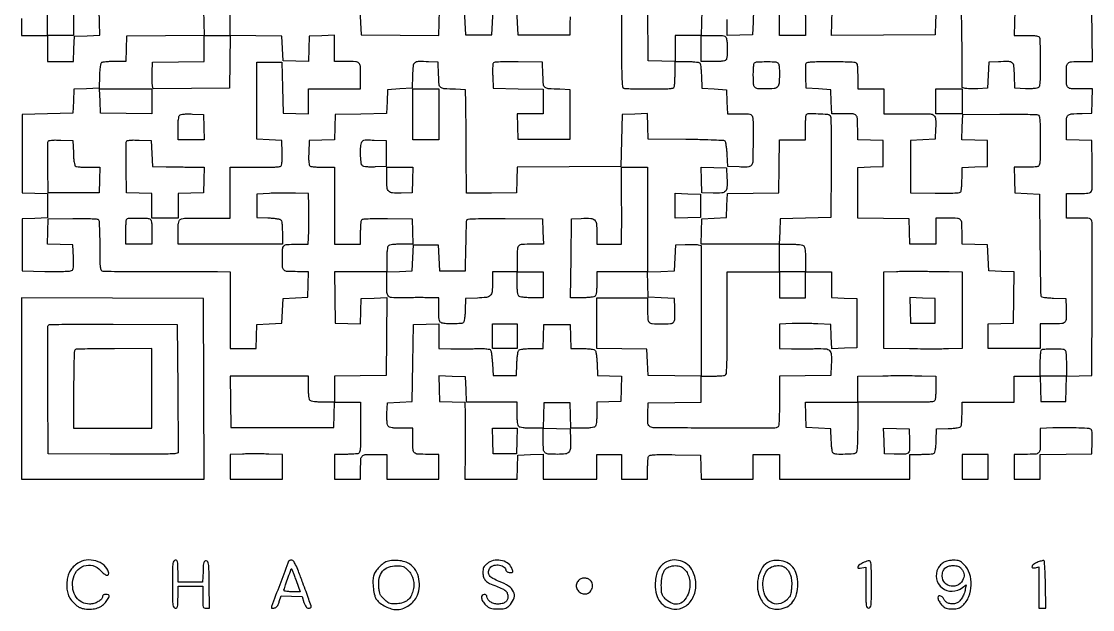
# Model space of a CAD drawing. Extents: x 156 to 936, y 95 to 969.
# Drawn here: x 156 to 936, y 95 to 523 of the extents above; entities that cross this region are included whole.
import ezdxf

# ---------------------------------------------------------------- set-up
doc = ezdxf.new("R2010")
doc.units = 0

msp = doc.modelspace()

# ---------------------------------------------------------------- linework, layer by layer
for points in [[(593.044671, 549.299825, 0.000818), (593, 522, 0.000818), (593.044671, 494.700175, 0.007523), (593.261696, 482.853976, 0.009036), (593.619285, 475.907999, 0.291586), (594.581787, 474.606989, 0.081332), (595.754472, 474.364262, 0.00242), (600.784097, 474.178303, 0.004765), (606.727001, 474.044051, 0.003264), (613.474799, 474, 0.002672), (623.159864, 474.051749, 0.019343), (627.81213, 474.281609, 0.038952), (630.415774, 474.717599, 0.244878), (631.393011, 475.581787, 0.069754), (631.631434, 476.613421, 0.006804), (631.821697, 479.171775, 0.008515), (631.955643, 482.242372, 0.006641), (632, 485.581787), (632, 494), (640.25, 493.984687, -0.008591), (643.498009, 493.922842, -0.011595), (646.431384, 493.748365, -0.008743), (648.855762, 493.504907, -0.112618), (649.707902, 493.201688, -0.195149), (650.24575, 492.447011, -0.020215), (650.673305, 490.262875, -0.020298), (651.008289, 487.292364, -0.009786), (651.207902, 483.467001), (651.5, 474.5), (660.5, 474), (669.5, 473.5), (669.788933, 464.75), (670.077866, 456), (678.930525, 456, -0.004828), (684.40823, 455.947111, -0.053955), (686.568808, 455.670979, -0.154737), (687.678519, 455.002826, -0.121293), (688.331377, 453.75, -0.05903), (688.908946, 449.002469, -0.004095), (688.84078, 435.509299, -0.002483), (688.585302, 421.47972, -0.117593), (687.867902, 418.753172, -0.13175), (686.977141, 417.803477, -0.097513), (685.623933, 417.292568, -0.043793), (683.311596, 417.109356, -0.006715), (678.693659, 417.210468), (670.5, 417.5), (670, 426.204417, 0.010361), (669.733196, 429.613657, 0.014363), (669.343274, 432.654215, 0.010831), (668.896516, 435.138564, 0.148056), (668.466466, 435.937952, 0.18386), (667.41198, 436.408347, 0.002628), (660.398615, 436.764112, 0.006159), (651.56571, 437.056674, 0.002773), (639.966466, 437.233534), (612.5, 437.5), (612.211984, 446.787023), (611.923969, 456.074046), (602.711984, 455.787023), (593.5, 455.5), (593, 436.5), (592.5, 417.5), (554.787367, 417.238011), (517.074734, 416.976023), (516.787367, 407.738011), (516.5, 398.5), (498.25, 398.267027), (480, 398.034054), (479.893608, 426.267027, 0.000344), (479.842337, 437.772683, 0.00037), (479.776284, 448.997189, 0.000349), (479.705719, 458.631567, 0.001773), (479.643608, 464), (479.5, 473.5), (472, 473.75303, -0.008759), (463.707095, 474.178354, -0.161813), (461.306759, 475.163917, -0.19589), (460.195412, 477.333109, -0.013873), (459.787398, 484.259666), (459.5, 493.5), (452.520917, 493.800912, 0.012739), (444.942653, 493.934395, 0.177046), (442.421808, 492.990355, 0.194277), (441.223546, 490.678762, 0.015844), (440.787398, 483.740334), (440.5, 474.5), (431.5, 474), (422.5, 473.5), (422.211387, 464.771923), (421.922774, 456.043847), (403.211387, 455.771923), (384.5, 455.5), (384.212964, 446.287036), (383.925929, 437.074071), (374.712964, 436.787036), (365.5, 436.5), (365.208654, 427.58457, 0.007874), (365.136581, 423.325344, 0.025891), (365.278743, 420.518036, 0.03736), (365.608404, 418.675579, 0.190691), (366.208654, 417.849883, 0.110447), (367.10652, 417.526866, 0.009524), (369.544105, 417.266784, 0.01219), (372.496014, 417.080961, 0.009158), (375.75, 417.015313), (384, 417), (384, 389), (384, 361), (393.5, 361), (403, 361), (403.015313, 369.25, -0.00854), (403.076816, 372.497473, -0.011541), (403.250274, 375.429181, -0.008672), (403.492239, 377.852426, -0.112816), (403.793677, 378.700404, -0.229632), (404.756237, 379.294705, -0.012092), (408.464535, 379.582705, -0.012629), (413.933149, 379.736243, -0.00349), (422.528365, 379.700404), (440.5, 379.5), (440.787526, 370.25), (441.075052, 361), (432.737526, 361, 0.01101), (429.190499, 360.921884, 0.020283), (426.315021, 360.678036, 0.021051), (424.141321, 360.311042, 0.145015), (423.2, 359.8, 0.147006), (422.683085, 358.838945, 0.020534), (422.318182, 356.584848, 0.019692), (422.076788, 353.57572, 0.010168), (422, 349.8), (422, 341), (402.977935, 341), (383.955869, 341), (384.227935, 322.25), (384.5, 303.5), (393.711984, 303.212977), (402.923969, 302.925954), (403.211984, 312.212977), (403.5, 321.5), (412.765637, 321.787733), (422.031275, 322.075465), (421.765637, 293.787733), (421.5, 265.5), (402.75, 265.227935), (384, 264.955869), (384, 255.477935), (384, 246), (375.7, 246, -0.011084), (372.171507, 246.07823, -0.020332), (369.306878, 246.322289, -0.021091), (367.139671, 246.689458, -0.144849), (366.2, 247.2, -0.144849), (365.689458, 248.139671, -0.021091), (365.322289, 250.306878, -0.020332), (365.07823, 253.171507, -0.011084), (365, 256.7), (365, 265), (336.477935, 265), (307.955869, 265), (308.227935, 246.25), (308.5, 227.5), (346, 227.5), (383.5, 227.5), (383.787526, 236.75), (384.075052, 246), (393.537526, 246), (403, 246), (403, 227.606989, -0.002472), (402.948927, 217.276552, -0.018295), (402.72025, 212.359559, -0.036273), (402.288503, 209.606822, -0.24904), (401.418213, 208.606989, -0.06844), (400.400281, 208.368926, -0.007317), (397.9751, 208.178303, -0.008902), (395.066073, 208.044385, -0.00705), (391.918213, 208), (384, 208), (384, 199), (384, 190), (393.5, 190), (403, 190), (403, 197.418213, -0.01257), (403.178205, 204.50542, -0.179949), (404.159562, 206.785965, -0.190034), (406.370658, 207.807402, -0.014293), (413.106989, 208), (422, 208), (422, 199), (422, 190), (441, 190), (460, 190), (460, 199), (460, 208), (452.081787, 208, -0.01141), (444.599988, 208.170753, -0.175208), (442.252746, 209.14255, -0.195511), (441.199638, 211.349521, -0.014768), (441, 218.106989), (441, 227), (432.622445, 227, -0.009406), (428.657348, 227.0746, -0.027148), (425.921657, 227.326735, -0.03848), (424.060853, 227.748928, -0.145524), (423.078674, 228.405204, -0.126804), (422.594776, 229.431833, -0.023545), (422.298867, 231.514748, -0.021342), (422.157498, 234.264652, -0.01153), (422.206229, 237.655204), (422.5, 245.5), (431.5, 246), (440.5, 246.5), (441, 274.5), (441.5, 302.5), (450.75, 302.787526), (460, 303.075052), (460, 294.037526), (460, 285), (468.75, 284.881396, 0.003017), (472.793539, 284.850984, 0.001642), (477.75946, 284.859904, 0.001636), (482.809202, 284.902077, 0.002595), (487.133267, 284.974783, -0.007032), (491.832561, 285.012088, -0.025308), (494.824296, 284.842178, -0.038164), (496.752439, 284.484083, -0.186595), (497.633267, 283.843387, -0.100273), (497.997889, 282.911897, -0.008816), (498.392272, 280.397745, -0.011269), (498.745237, 277.353486, -0.008534), (499, 274), (499.5, 265.5), (508, 265.5), (516.5, 265.5), (516.793676, 273.950164, -0.011302), (516.984907, 277.281363, -0.014976), (517.317974, 280.299919, -0.012295), (517.728174, 282.772011, -0.126595), (518.166121, 283.700164, -0.156154), (519.085135, 284.286976, -0.030334), (521.039488, 284.678687, -0.024312), (523.810166, 284.924657, -0.009983), (527.583512, 285), (535.922134, 285), (536.211067, 293.75), (536.5, 302.5), (546, 302.5), (555.5, 302.5), (555.788933, 293.75), (556.077866, 285), (564.416488, 285, -0.009983), (568.189834, 284.924657, -0.024312), (570.960512, 284.678687, -0.030334), (572.914865, 284.286976, -0.156154), (573.833879, 283.700164, -0.126595), (574.271826, 282.772011, -0.012295), (574.682026, 280.299919, -0.014976), (575.015093, 277.281363, -0.011302), (575.206324, 273.950164), (575.5, 265.5), (584.287003, 265.210527), (593.074007, 264.921055), (592.787003, 255.710527), (592.5, 246.5), (583.75, 246.211067), (575, 245.922134), (575, 237.661067, -0.011162), (574.921652, 234.1518, -0.020382), (574.67737, 231.298426, -0.021133), (574.31002, 229.13795, -0.144676), (573.8, 228.2, -0.144682), (572.861987, 227.689961, -0.021131), (570.701269, 227.322617, -0.02038), (567.847487, 227.078344, -0.011159), (564.337526, 227), (556.075052, 227), (555.787526, 236.25), (555.5, 245.5), (546, 245.5), (536.5, 245.5), (536.212474, 236.25), (535.924948, 227), (527.662474, 227, -0.011159), (524.152513, 227.078344, -0.02038), (521.298731, 227.322617, -0.021131), (519.138013, 227.689961, -0.144682), (518.2, 228.2, -0.144849), (517.689458, 229.139671, -0.021091), (517.322289, 231.306878, -0.020332), (517.07823, 234.171507, -0.011084), (517, 237.7), (517, 246), (498.537526, 246), (480.075052, 246), (479.787526, 255.25), (479.5, 264.5), (469.711989, 264.78667), (459.923978, 265.073341), (460.211989, 255.78667), (460.5, 246.5), (469.75, 246.212474), (479, 245.924948), (479.104921, 237.212474, -0.002637), (479.136096, 232.606405, -0.000738), (479.136226, 225.404602, -0.000744), (479.112224, 217.258948, -0.000783), (479.064156, 209.25), (478.91847, 190), (497.920302, 190), (516.922134, 190), (517.211067, 198.75), (517.5, 207.5), (526.75, 207.787526), (536, 208.075052), (536, 199.037526), (536, 190), (555.5, 190), (575, 190), (575, 199), (575, 208), (584, 208), (593, 208), (593, 199), (593, 190), (602.5, 190), (612, 190), (612.015313, 197.75, -0.009606), (612.080176, 200.811093, -0.012651), (612.263497, 203.597452, -0.010132), (612.520454, 205.897394, -0.108925), (612.838694, 206.773242, -0.226527), (613.873481, 207.421641, -0.01557), (617.410177, 207.716146, -0.013555), (622.874845, 207.85189, -0.003139), (632.073381, 207.773242), (650.5, 207.5), (650.788933, 198.75), (651.077866, 190), (670.038933, 190), (689, 190), (689, 199), (689, 208), (698.5, 208), (708, 208), (708, 199), (708, 190), (755.5, 190), (803, 190), (803, 199), (803, 208), (811.25, 208.015313, 0.008579), (814.497876, 208.077072, 0.011582), (817.430835, 208.251296, 0.008725), (819.854929, 208.494381, 0.112667), (820.706033, 208.797157, 0.192561), (821.236162, 209.533237, 0.02067), (821.666992, 211.63313, 0.020911), (822.005667, 214.460658, 0.010674), (822.206033, 218.031844), (822.5, 226.5), (830.968156, 226.793967, 0.010674), (834.539342, 226.994333, 0.020911), (837.36687, 227.333008, 0.02067), (839.466763, 227.763838, 0.192561), (840.202843, 228.293967, 0.112667), (840.505619, 229.145071, 0.008725), (840.748704, 231.569165, 0.011582), (840.922928, 234.502124, 0.008579), (840.984687, 237.75), (841, 246), (860, 246), (879, 246), (879, 255.5), (879, 265), (888.462474, 265), (897.924948, 265), (898.212474, 255.75), (898.5, 246.5), (907.5, 246.5), (916.5, 246.5), (916.787036, 255.712964), (917.074071, 264.925929), (926.287036, 265.212964), (935.5, 265.5), (935.776118, 320.5, 0.000946), (935.842591, 341.744487, 0.001484), (935.810983, 360.004687, 0.000367), (935.724204, 375.978155, 0.057952), (935.507066, 377.75, 0.122612), (934.851516, 379.003912, 0.154493), (933.732866, 379.672192, 0.053324), (931.54856, 379.947535, 0.004712), (925.980948, 380), (917, 380), (917, 389), (917, 398), (925.980948, 398, 0.004723), (931.546285, 398.052569, 0.05326), (933.733241, 398.32806, 0.153853), (934.855448, 398.996239, 0.122337), (935.516124, 400.25, 0.054093), (935.724896, 401.805286, 0.002845), (935.823778, 406.832812, 0.00446), (935.854068, 412.824029, 0.003227), (935.785177, 419.5), (935.5, 436.5), (926.25, 436.787526), (917, 437.075052), (917, 446.018474, -0.014194), (917.190094, 452.713321, -0.199365), (918.215838, 454.834916, -0.165063), (920.527107, 455.811311, -0.009054), (928.5, 456.245668), (935.5, 456.5), (935.788933, 465.25), (936.077866, 474), (928.12072, 474, -0.011255), (920.614992, 474.168976, -0.173553), (918.260316, 475.133305, -0.196937), (917.202336, 477.326211, -0.015155), (917, 484, -0.015139), (917.202091, 490.673146, -0.196758), (918.259008, 492.866152, -0.173711), (920.611431, 493.830791, -0.011291), (928.103853, 494), (936.044131, 494), (935.772065, 512.75), (935.5, 531.5)], [(156.048334, 525.266524, 0.007039), (156, 521.833333), (156, 513), (165.5, 513), (175, 513), (175, 503.5), (175, 494), (184.462474, 494), (193.924948, 494), (194.212474, 503.25), (194.5, 512.5), (203.787023, 512.788016), (213.074046, 513.076031), (212.787023, 522.288016), (212.5, 531.5)], [(288.5, 531.5), (288.787319, 522.265637), (289.074638, 513.031273), (260.787319, 512.765637), (232.5, 512.5), (232.212474, 503.25), (231.924948, 494), (223.712474, 493.984687, 0.00863), (220.478846, 493.92284, 0.011636), (217.557593, 493.748365, 0.008796), (215.143415, 493.504874, 0.112481), (214.292098, 493.201688, 0.195149), (213.75425, 492.447011, 0.020215), (213.326695, 490.262875, 0.020298), (212.991711, 487.292364, 0.009786), (212.792098, 483.467001), (212.5, 474.5), (203.288393, 474.212982), (194.076786, 473.925964), (193.788393, 465.212982), (193.5, 456.5), (175, 456), (156.5, 455.5), (156.5, 427), (156.5, 398.5), (165.75, 398.212474), (175, 397.924948), (175, 389), (175, 380.075052), (165.75, 379.787526), (156.5, 379.5), (156.5, 360.5), (156.5, 341.5), (173, 341.233386, 0.003267), (179.486999, 341.170954, 0.004477), (185.324975, 341.205181, 0.002936), (190.219748, 341.30646, 0.051887), (191.78715, 341.511762, 0.118397), (193.070995, 342.163295, 0.167412), (193.7179, 343.257993, 0.054191), (193.921037, 345.419345, 0.004141), (193.78715, 351.278376), (193.5, 360.5), (184.212977, 360.788016), (174.925954, 361.076031), (175.212977, 370.288016), (175.5, 379.5), (193.471635, 379.700404, -0.00349), (202.066851, 379.736243, -0.012629), (207.535465, 379.582705, -0.012092), (211.243763, 379.294705, -0.229632), (212.206323, 378.700404, -0.129274), (212.513127, 377.739674, -0.002676), (212.749726, 372.669984, -0.006075), (212.923557, 366.705126, -0.004029), (212.984687, 359.856989, 0.00256), (213.044405, 349.885313, 0.019442), (213.279237, 345.191569, 0.040589), (213.725822, 342.589996, 0.24293), (214.611861, 341.595449, 0.087485), (215.897783, 341.34563, 0.000679), (226.512691, 341.175799, 0.002475), (238.702066, 341.057681, 0.001584), (252.861861, 341.035428, -0.000154), (267.567697, 341.054389, -0.000183), (281.454734, 341.062953, -0.000158), (293.172381, 341.062192, -0.001174), (298.75, 341.046968), (308, 341), (308, 313), (308, 285), (317.461067, 285), (326.922134, 285), (327.211067, 293.75), (327.5, 302.5), (336.5, 303), (345.5, 303.5), (346, 312.5), (346.5, 321.5), (355.5, 322), (364.5, 322.5), (364.787526, 331.75), (365.075052, 341), (357.119313, 341, -0.010646), (349.687438, 341.158253, -0.161183), (347.306484, 342.060432, -0.206061), (346.224628, 344.125625, -0.019031), (346, 350.025201, -0.011595), (346.171473, 357.418252, -0.175387), (347.140931, 359.752637, -0.195017), (349.339739, 360.800538, -0.014885), (356.038369, 361), (364.86276, 361), (365.18138, 370.52093, 0.004904), (365.282886, 374.812977, 0.003026), (365.322208, 379.862784, 0.003034), (365.300584, 384.854697, 0.005439), (365.213371, 388.95317), (364.926742, 397.86448), (355.452163, 398.18224, 0.006767), (351.155254, 398.268157, 0.004049), (346.046846, 398.259783, 0.004053), (340.960892, 398.169014, 0.007029), (336.738792, 398), (327.5, 397.5), (327.5, 389), (327.5, 380.5), (335.452616, 380.204288, -0.011934), (338.592986, 380.012379, -0.0156), (341.450258, 379.679152, -0.013166), (343.789339, 379.268892, -0.123819), (344.702616, 378.831844, -0.156616), (345.288322, 377.912736, -0.030079), (345.679152, 375.949592, -0.024173), (345.924766, 373.166961, -0.009926), (346, 369.377555), (346, 361), (308, 361), (270, 361), (270, 369.377555, -0.009118), (270.074186, 373.44514, -0.028987), (270.330524, 376.151611, -0.043883), (270.773344, 377.96035, -0.13844), (271.47458, 378.978903, -0.125079), (272.589189, 379.508902, -0.024523), (274.802749, 379.834299, -0.020936), (277.814653, 380.000288, -0.00977), (281.72458, 379.975462, 0.003165), (285.717686, 379.89735, 0.001862), (290.492533, 379.851957, 0.001862), (295.264977, 379.842131, 0.00318), (299.25, 379.874114), (308, 380), (308, 398.5), (308, 417), (316.75, 417.122144, -0.002545), (320.750441, 417.157626, -0.001461), (325.573438, 417.161763, -0.00146), (330.420176, 417.137607, -0.002435), (334.5, 417.085494, 0.009201), (338.041398, 417.088187, 0.012489), (341.235583, 417.229267, 0.009454), (343.871408, 417.461883, 0.12225), (344.791346, 417.79792, 0.184206), (345.390058, 418.649184, 0.036716), (345.719975, 420.512687, 0.025673), (345.862563, 423.334218, 0.007957), (345.791346, 427.58457), (345.5, 436.5), (336.5, 437), (327.5, 437.5), (327.5, 465.5), (327.5, 493.5), (336.5, 493.5), (345.5, 493.5), (346, 475), (346.5, 456.5), (355.75, 456.212474), (365, 455.924948), (365, 464.962474), (365, 474), (384, 474), (403, 474), (403, 483.393011, 0.013298), (402.809647, 490.54893, 0.19079), (401.767356, 492.820169, 0.18106), (399.429085, 493.823337, 0.011759), (391.918213, 494), (384, 494), (384, 503.537526), (384, 513.075052), (374.75, 512.787526), (365.5, 512.5), (365.211984, 503.212977), (364.923969, 493.925954), (355.711984, 494.212977), (346.5, 494.5), (346, 503.5), (345.5, 512.5), (326.75, 512.772065), (308, 513.044131), (308, 522.497065), (308, 531.95)], [(516.5, 531.5), (517, 522.5), (517.5, 513.5), (536.5, 513.5), (555.5, 513.5), (555.698134, 522.5, 0.001399), (555.777851, 526.648335, 0.000771)], [(689.075052, 532), (688.787526, 522.75), (688.5, 513.5), (679.25, 513.212474), (670, 512.924948), (669.984687, 521.212474, 0.009129), (669.918962, 524.480966, 0.01216)], [(879.5, 531.5), (879.212474, 522.25), (878.924948, 513), (887.855485, 513, -0.006687), (892.556376, 512.937123, -0.034414), (895.148072, 512.688728, -0.069706), (896.652499, 512.217512, -0.192751), (897.393011, 511.418213, -0.080983), (897.635568, 510.250423, -0.002541), (897.821697, 505.367318, -0.004891), (897.955938, 499.590857, -0.003363), (898, 493.040657, -0.00346), (897.940363, 484.422829, -0.01606), (897.711725, 479.451262, -0.023285), (897.321155, 476.333764, -0.178582), (896.594796, 475.078674, -0.126804), (895.568167, 474.594776, -0.023545), (893.485252, 474.298867, -0.021342), (890.735348, 474.157498, -0.01153), (887.344796, 474.206229), (879.5, 474.5), (879.212602, 483.740334, 0.015844), (878.776454, 490.678762, 0.194277), (877.578192, 492.990355, 0.177046), (875.057347, 493.934395, 0.012739), (867.479083, 493.800912), (860.5, 493.5), (860, 484), (859.5, 474.5), (852.520917, 474.199088, -0.008627), (849.682454, 474.125736, -0.009416), (846.924858, 474.153996, -0.00895), (844.569348, 474.264735, -0.045288), (843.270917, 474.46814), (841, 475.038104), (841, 501.937265, 0.002106), (840.956086, 512.360894, 0.003221), (840.821697, 521.399447, 0.001142), (840.637971, 529.185379, 0.085339)]]:
    msp.add_lwpolyline(points, format="xyb")
for points in [[(194, 532.075052), (194, 522.537526), (194, 513), (184.5, 513), (175, 513), (175, 522.5), (175, 532)], [(402.5, 531.5), (403, 522.5), (403.5, 513.5), (431.712269, 513.234491), (459.924538, 512.968982), (460.212269, 522.234491), (460.5, 531.5)], [(478.5, 531.5), (479, 522.5), (479.5, 513.5), (489, 513.5), (498.5, 513.5), (499, 522.5), (499.5, 531.5)], [(651.5, 531.5), (651.212474, 522.25), (650.924948, 513), (641.462474, 513), (632, 513), (632, 503.463788), (632, 493.927576), (622.25, 494.213788), (612.5, 494.5), (612.237975, 532.25)], [(822.075052, 532), (821.787526, 522.75), (821.5, 513.5), (783.712315, 513.237938), (745.924629, 512.975876), (746.212315, 522.237938), (746.5, 531.5)]]:
    msp.add_lwpolyline(points)
for points in [[(725.418213, 531.393011, -0.192406), (726.217093, 530.653872, -0.06988), (726.688469, 529.154102, -0.034532), (726.937024, 526.571713, -0.00673), (727, 521.893011), (727, 513), (717.5, 513), (708, 513), (708, 522.5), (708, 532), (715.918213, 532, -0.00705), (719.066073, 531.955615, -0.008902), (721.9751, 531.821697, -0.007317), (724.400281, 531.631074, -0.06844)], [(307.771593, 493.75), (307.5, 474.5), (279.751893, 474.318367), (252.003786, 474.136734), (251.453275, 476.330144, -0.046914), (251.256219, 477.615312, -0.008094), (251.152196, 480.078905, -0.008746), (251.127445, 482.98405, -0.007721), (251.201382, 486.011777), (251.5, 493.5), (270.25, 493.772065), (289, 494.044131), (289, 503.522065), (289, 513), (298.521593, 513), (308.043186, 513)], [(669.369714, 510.75, -0.052589), (669.835949, 507.80014, -0.012536), (669.968309, 502.826521, -0.010886), (669.868123, 497.875983, -0.081279), (669.393011, 495.581787, -0.192406), (668.653872, 494.782907, -0.06988), (667.154102, 494.311531, -0.034532), (664.571713, 494.062976, -0.00673), (659.893011, 494), (651, 494), (651, 503.5), (651, 513), (659.883369, 513, -0.00487), (665.368743, 512.946567, -0.0534), (667.551213, 512.66971, -0.150802), (668.684822, 512.002112, -0.119916)], [(499.413505, 492.635193, 0.080646), (499.229151, 491.750598, 0.005815), (499.146652, 489.243072, 0.008034), (499.131038, 486.23504, 0.005984), (499.206869, 482.916411), (499.5, 474.5), (517.75, 474.227441), (536, 473.954883), (536, 464.977441), (536, 456), (526.462474, 456), (516.924948, 456), (517.212474, 446.75), (517.5, 437.5), (536.5, 437.5), (555.5, 437.5), (555.5, 455.5), (555.5, 473.5), (548, 473.75303, -0.008759), (539.707095, 474.178354, -0.161813), (537.306759, 475.163917, -0.19589), (536.195412, 477.333109, -0.013873), (535.787398, 484.259666), (535.5, 493.5), (517.706636, 493.718783, 0.003095), (508.670084, 493.773952, 0.014771), (503.51133, 493.621078, 0.018243), (500.268229, 493.309933, 0.274676)], [(706.418213, 493.393011, -0.187357), (707.210871, 492.673841, -0.072351), (707.684529, 491.240199, -0.036286), (707.935508, 488.790701, -0.007391), (708, 484.428195, -0.021007), (707.734816, 478.11911, -0.169857), (706.569753, 475.513823, -0.180922), (704.073611, 474.290121, -0.024464), (698.147529, 474, -0.017119), (692.19278, 474.203943, -0.192993), (690.10565, 475.211547, -0.173357), (689.175063, 477.434699, -0.013282), (689, 484.023655, -0.008406), (689.0681, 488.073816, -0.024951), (689.299786, 490.841487, -0.032381), (689.66943, 492.682516, -0.2353), (690.25, 493.337719, -0.087965), (692.448695, 493.801874, -0.007288), (698.311475, 493.907393, -0.007415), (704.167873, 493.84057, -0.085248)], [(763.418213, 493.393011, -0.196891), (764.222504, 492.635863, -0.067576), (764.691745, 491.073821, -0.033028), (764.938279, 488.367534, -0.006203), (765, 483.393011), (765, 474), (774.5, 474), (784, 474), (784, 465), (784, 456), (792.75, 455.877856, 0.003038), (796.753975, 455.846297, 0.001737), (801.588588, 455.854364, 0.001735), (806.451836, 455.896248, 0.002881), (810.551575, 455.969406, -0.017424), (817.844456, 455.887427, -0.179666), (820.568326, 454.730576, -0.194263), (821.764253, 452.122142, -0.020896), (821.793771, 445.344796), (821.5, 437.5), (812.5, 437), (803.5, 436.5), (803.5, 417.5), (803.5, 398.5), (821.426279, 398.226208, 0.003244), (830.364497, 398.147687, 0.013907), (835.689515, 398.283582, 0.016205), (839.133477, 398.579568, 0.225497), (840.160966, 399.226208, 0.110756), (840.479785, 400.113661, 0.009416), (840.736403, 402.538238, 0.012109), (840.919837, 405.474126, 0.00908), (840.984687, 408.712474), (841, 416.924948), (850.25, 417.212474), (859.5, 417.5), (859.5, 427), (859.5, 436.5), (850.212977, 436.788016), (840.925954, 437.076031), (841.212977, 446.288016), (841.5, 455.5), (868.466739, 455.692567, -0.002614), (880.417174, 455.715417, -0.006889), (888.978155, 455.569053, -0.003959), (895.430365, 455.31864, -0.162923), (896.716739, 454.820122, -0.189463), (897.363371, 453.646488, -0.015269), (897.716964, 450.070534, -0.013487), (897.938864, 444.668276, -0.00352), (898, 435.984544, -0.002583), (897.948549, 426.025472, -0.018884), (897.719208, 421.260783, -0.037784), (897.285033, 418.593997, -0.246695), (896.418213, 417.606989, -0.068543), (895.399219, 417.368898, -0.007277), (892.964077, 417.178303, -0.008872), (890.042924, 417.044383, -0.007017), (886.880687, 417), (878.924948, 417), (879.212474, 407.75), (879.5, 398.5), (888.5, 398), (897.5, 397.5), (897.754752, 361, 0.001128), (897.884777, 346.920987, 0.00179), (898.066465, 334.866324, 0.000377), (898.272113, 324.269883, 0.0839), (898.458167, 323.289612, 0.243594), (899.067468, 322.735562, 0.024809), (901.039034, 322.314407, 0.022707), (903.855322, 321.987851, 0.00928), (907.703415, 321.789612), (916.5, 321.5), (916.800912, 314.520917, -0.012322), (916.941866, 306.88044, -0.176722), (916.009281, 304.372662, -0.202101), (913.732324, 303.227183, -0.01682), (906.980948, 303), (898, 303), (898, 294), (898, 285), (879, 285), (860, 285), (860, 293.962474), (860, 302.924948), (869.25, 303.212474), (878.5, 303.5), (878.771926, 322.212184), (879.043852, 340.924368), (869.771926, 341.212184), (860.5, 341.5), (860, 351), (859.5, 360.5), (850.25, 360.787526), (841, 361.075052), (841, 368.955738, 0.011491), (840.828717, 376.407908, 0.175559), (839.856224, 378.750156, 0.19511), (837.649006, 379.800898, 0.014732), (830.893011, 380), (822, 380), (822, 370.5), (822, 361), (812.537526, 361), (803.075052, 361), (802.787526, 370.25), (802.5, 379.5), (783.75, 379.772065), (765, 380.044131), (765, 398.484539), (765, 416.924948), (774.25, 417.212474), (783.5, 417.5), (783.5, 427), (783.5, 436.5), (774.25, 436.787526), (765, 437.075052), (765, 444.955738, 0.011464), (764.82917, 452.405473, 0.175092), (763.859133, 454.748514, 0.19548), (761.65695, 455.800131, 0.014857), (754.931944, 456), (746.077866, 456), (745.788933, 464.75), (745.5, 473.5), (736.5, 474), (727.5, 474.5), (727.206869, 482.916411, -0.006125), (727.131923, 486.23728, -0.008183), (727.150171, 489.252242, -0.006003), (727.236697, 491.764851, -0.080166), (727.425484, 492.666411, -0.267731), (728.282839, 493.36142, -0.020448), (731.354225, 493.722782, -0.015749), (736.273937, 493.942995, -0.003309), (744.886828, 494, -0.003333), (751.495997, 493.955941, -0.004853), (757.322131, 493.821697, -0.002504), (762.248936, 493.635619, -0.081089)], [(288.787526, 446.25), (289.075052, 437), (279.537526, 437), (270, 437), (270, 445.3, -0.010869), (270.078193, 448.896692, -0.021373), (270.324495, 451.746533, -0.023516), (270.70151, 453.866807, -0.141534), (271.236619, 454.836619, -0.141627), (272.215618, 455.376564, -0.030081), (274.156875, 455.694801, -0.024175), (276.863904, 455.841129, -0.010354), (280.486619, 455.786619), (288.5, 455.5)], [(744.85218, 454.678113, -0.166001), (745.391525, 453.261234, -0.002903), (745.632274, 444.936878, -0.005535), (745.768095, 433.654429, -0.001784), (745.724624, 416.928113), (745.5, 380.5), (727, 380), (708.5, 379.5), (708.212474, 370.25), (707.924948, 361), (716.262474, 361, -0.01101), (719.809501, 360.921884, -0.020283), (722.684979, 360.678036, -0.021051), (724.858679, 360.311042, -0.145015), (725.8, 359.8, -0.147006), (726.316915, 358.838945, -0.020534), (726.681818, 356.584848, -0.019692), (726.923212, 353.57572, -0.010168), (727, 349.8), (727, 341), (736.5, 341), (746, 341), (746, 331.537526), (746, 322.075052), (755.25, 321.787526), (764.5, 321.5), (764.5, 303.5), (764.5, 285.5), (755.289473, 285.212997), (746.078945, 284.925993), (745.789473, 293.712997), (745.5, 302.5), (736, 303, 0.006938), (731.692458, 303.166817, 0.004162), (726.573437, 303.251332, 0.004166), (721.478137, 303.250578, 0.007241), (717.25, 303.15347), (708, 302.806941), (708, 293.90347), (708, 285), (716.75, 284.877856, 0.003081), (720.761632, 284.846577, 0.001745), (725.621493, 284.855586, 0.001741), (730.520626, 284.898823, 0.002865), (734.663595, 284.973564, -0.021345), (741.781619, 284.838912, -0.189825), (744.56881, 283.537683, -0.181798), (745.785214, 280.653825, -0.019299), (745.79184, 273.237562), (745.5, 265.5), (726.75, 265.227935), (708, 264.955869), (708, 246.584924, -0.002922), (707.944449, 237.078034, -0.015089), (707.724326, 231.82268, -0.020162), (707.35926, 228.587142, -0.26916), (706.636585, 227.690786, -0.09251), (702.663663, 226.959982, -0.00042), (659.965673, 227.106133, -0.000327), (616.866835, 227.318073, -0.122057), (613.838454, 228.086457, -0.122443), (612.831245, 228.997064, -0.1047), (612.294825, 230.326893, -0.046024), (612.105804, 232.604852, -0.006532), (612.210468, 237.306341), (612.5, 245.5), (631.75, 245.771593), (651, 246.043186), (651, 255.5), (651, 264.956814), (631.75, 265.228407), (612.5, 265.5), (612, 275), (611.5, 284.5), (593.25, 284.772559), (575, 285.045117), (575, 303.522559), (575, 322), (593.5, 322), (612, 322), (612, 314.081787, 0.011397), (612.170532, 306.601181, 0.174979), (613.141127, 304.25355, 0.195691), (615.345637, 303.200014, 0.014829), (622.087937, 303, 0.017236), (628.753293, 303.229837, 0.203074), (631.01661, 304.378493, 0.175386), (631.942531, 306.889946, 0.012267), (631.800912, 314.520917), (631.5, 321.5), (622, 322), (612.5, 322.5), (612.212474, 331.75), (611.924948, 341), (593.462474, 341), (575, 341), (575, 332.7, -0.011084), (574.92177, 329.171507, -0.020332), (574.677711, 326.306878, -0.021091), (574.310542, 324.139671, -0.144849), (573.8, 323.2, -0.144917), (572.859654, 322.689253, -0.021075), (570.689794, 322.322156, -0.020312), (567.820731, 322.078183, -0.011054), (564.284665, 322), (555.969329, 322), (556.234665, 350.75), (556.5, 379.5), (563.734468, 379.793496, -0.020779), (570.581767, 379.786611, -0.176675), (573.376493, 378.630306, -0.185863), (574.694661, 375.977918, -0.023427), (575, 369.464816), (575, 361), (584, 361), (593, 361), (593.092739, 369.75, 0.002168), (593.121685, 374.371542, 0.00061), (593.126798, 381.584375, 0.000615), (593.112617, 389.738298, 0.000648), (593.078456, 397.75), (592.971434, 417), (602.485717, 417), (612, 417), (612.039116, 398.25, -0.000489), (612.048615, 389.677584, -0.000281), (612.044153, 379.342354, -0.00028), (612.02801, 368.956154, -0.000468), (612.001335, 360.213332), (611.924438, 340.926665), (621.712219, 341.213332), (631.5, 341.5), (632, 351), (632.5, 360.5), (639.479083, 360.800912, -0.008649), (642.318008, 360.874147, -0.009431), (645.076993, 360.845539, -0.00897), (647.434191, 360.73427, -0.04523), (648.735385, 360.530278), (651.012603, 359.958733), (650.957619, 321.729366, 0.000148), (650.94013, 306.414102, 0.000178), (650.933086, 292.012689, 0.000152), (650.935163, 279.880214, 0.001197), (650.951317, 274.25), (651, 265), (658.918213, 265, 0.00705), (662.066073, 265.044385, 0.008902), (664.9751, 265.178303, 0.007317), (667.400281, 265.368926, 0.06844), (668.418213, 265.606989, 0.284906), (669.359991, 266.84768, 0.013145), (669.735366, 272.368292, 0.009347), (669.954309, 281.923999, 0.001054), (670, 303.606989), (670, 341), (689, 341), (708, 341), (708, 351), (708, 361), (679.462474, 361), (650.924948, 361), (651.212474, 370.25), (651.5, 379.5), (660.5, 380), (669.5, 380.5), (669.788613, 389.228077), (670.077226, 397.956153), (688.788613, 398.228077), (707.5, 398.5), (707.771593, 417.75), (708.043186, 437), (717.521593, 437), (727, 437), (727, 445.833333, -0.007039), (727.048334, 449.266524, -0.010477), (727.195833, 452.267708, -0.005871), (727.400808, 454.76784, -0.174709), (727.666667, 455.333333, -0.197983), (729.572942, 456.126933, -0.010421), (736.312902, 456.010547, -0.010307), (743.047601, 455.614623, -0.202382)], [(193.792098, 427.532999, 0.009786), (193.991711, 423.707636, 0.020298), (194.326695, 420.737125, 0.020215), (194.75425, 418.552989, 0.195149), (195.292098, 417.798312, 0.112754), (196.145057, 417.495059, 0.00869), (198.579639, 417.251635, 0.011554), (201.525136, 417.077155, 0.008553), (204.787526, 417.015313), (213.075052, 417), (212.787526, 407.75), (212.5, 398.5), (194, 398.5), (175.5, 398.5), (175.226045, 416.466382, -0.002738), (175.157838, 423.447139, -0.004101), (175.181672, 429.543708, -0.001757), (175.263004, 434.747927, -0.087035), (175.459691, 435.755553, -0.230713), (176.132554, 436.383519, -0.046636), (177.779627, 436.724608, -0.028631), (180.436466, 436.867546, -0.007369), (184.733647, 436.789171), (193.5, 436.5)], [(251, 427), (251.5, 417.5), (261.5, 417.378301, -0.000173), (265.967942, 417.322383, -0.000111), (271.143836, 417.254662, -0.000112), (276.20474, 417.186185, -0.000211), (280.287526, 417.128301), (289.075052, 417), (288.787526, 407.75), (288.5, 398.5), (279.25, 398.212474), (270, 397.924948), (270, 388.962474), (270, 380), (260.5, 380), (251, 380), (251, 388.962474), (251, 397.924948), (241.75, 398.212474), (232.5, 398.5), (232.226045, 416.466382, -0.002738), (232.157838, 423.447139, -0.004101), (232.181672, 429.543708, -0.001757), (232.263004, 434.747927, -0.087035), (232.459691, 435.755553, -0.230713), (233.132554, 436.383519, -0.046636), (234.779627, 436.724608, -0.028631), (237.436466, 436.867546, -0.007369), (241.733647, 436.789171), (250.5, 436.5)], [(421.5, 427), (421.5, 417.5), (413.655204, 417.206229, -0.01153), (410.264652, 417.157498, -0.021342), (407.514748, 417.298867, -0.023545), (405.431833, 417.594776, -0.126804), (404.405204, 418.078674, -0.194107), (403.439925, 419.868396, -0.016355), (403.020493, 425.202308, -0.022519), (403.016409, 430.743702, -0.054415), (403.639985, 434.78709, -0.110763), (404.30988, 436.066437, -0.165116), (405.383551, 436.710791, -0.057007), (407.450552, 436.916833, -0.004686), (412.876331, 436.78709), (421.5, 436.5)], [(440.787526, 407.75), (440.5, 398.5), (432.520365, 398.203802, -0.024754), (426.179672, 398.2824, -0.188489), (423.521953, 399.515788, -0.172538), (422.277182, 402.288424, -0.02007), (422, 409.19113), (422, 417), (431.537526, 417), (441.075052, 417)], [(669.793496, 409.265532, -0.020426), (669.791428, 402.366406, -0.176584), (668.639144, 399.568826, -0.193533), (666.014678, 398.306941, -0.025297), (659.693659, 398.210468), (651.5, 398.5), (651.211971, 407.788029), (650.923942, 417.076058), (660.211971, 416.788029), (669.5, 416.5)], [(249.418213, 379.393011, -0.192406), (250.217093, 378.653872, -0.06988), (250.688469, 377.154102, -0.034532), (250.937024, 374.571713, -0.00673), (251, 369.893011), (251, 361), (241.5, 361), (232, 361), (232, 369.833333, -0.007039), (232.048334, 373.266524, -0.010477), (232.195833, 376.267708, -0.005871), (232.400808, 378.76784, -0.174709), (232.666667, 379.333333, -0.192867), (233.981803, 379.896108, -0.004931), (240.550861, 379.984299, -0.008182), (246.871554, 379.903379, -0.084511)], [(535.787526, 370.25), (536.075052, 361), (528.119313, 361, 0.011676), (520.578687, 360.823888, 0.180709), (518.23551, 359.821417, 0.191194), (517.190859, 357.550484, 0.01333), (517, 350.393011), (517, 341), (526.5, 341), (536, 341), (536, 331.5), (536, 322), (527.7, 322, -0.011084), (524.171507, 322.07823, -0.020332), (521.306878, 322.322289, -0.021091), (519.139671, 322.689458, -0.144849), (518.2, 323.2, -0.144849), (517.689458, 324.139671, -0.021091), (517.322289, 326.306878, -0.020332), (517.07823, 329.171507, -0.011084), (517, 332.7), (517, 341), (508, 341), (499, 341), (499, 333.19113, -0.021393), (498.710893, 326.437187, -0.172022), (497.445101, 323.649791, -0.172829), (494.709314, 322.289094, -0.021639), (488, 321.778245), (479.5, 321.5), (479.206033, 313.031844, -0.010674), (479.005667, 309.460658, -0.020911), (478.666992, 306.63313, -0.02067), (478.236162, 304.533237, -0.192561), (477.706033, 303.797157, -0.129551), (475.866154, 303.210824, -0.010011), (470.644524, 303.049855, -0.013912), (465.431055, 303.138633, -0.0543), (462.25, 303.630286, -0.119916), (460.997888, 304.315178, -0.150802), (460.33029, 305.448787, -0.0534), (460.053433, 307.631257, -0.00487), (460, 313.116631), (460, 322), (450.75, 322.063971, 0.001563), (446.548172, 322.079893, 0.000927), (441.538559, 322.073922, 0.000928), (436.541417, 322.049427, 0.001598), (432.381264, 322.008014, -0.016153), (425.516627, 322.139502, -0.201262), (423.219747, 323.245267, -0.171329), (422.205194, 325.745074, -0.011072), (422.013655, 333.712474), (422, 340.924948), (431.25, 341.212474), (440.5, 341.5), (441, 351), (441.5, 360.5), (450.5, 360.5), (459.5, 360.5), (460, 351), (460.5, 341.5), (470, 341.5), (479.5, 341.5), (479.730145, 359.477068, -0.002308), (479.85167, 366.453251, -0.003488), (480.027887, 372.525702, -0.001376), (480.229614, 377.730374, -0.081408), (480.420551, 378.653556, -0.293748), (481.275921, 379.281112, -0.006181), (486.76647, 379.551362, -0.008734), (494.813172, 379.707103, -0.002087), (508.190406, 379.676488), (535.5, 379.5)], [(831.75, 341.063793), (841, 341), (841, 313.036212), (841, 285.072424), (831.25, 284.786212, -0.005573), (826.247186, 284.695144, -0.001813), (818.85625, 284.669796, -0.001807), (810.643566, 284.70109, -0.002035), (802.75, 284.791817), (784, 285.083634), (784, 313.004291), (784, 340.924948), (793.25, 341.212474, -0.004156), (797.51219, 341.309506, -0.002297), (802.720312, 341.360841, -0.002289), (807.999661, 341.364454, -0.003681), (812.5, 341.313793, 0.000868), (817.000323, 341.237811, 0.00054), (822.279688, 341.163546, 0.000542), (827.487862, 341.101549, 0.000981)], [(269.759875, 255.77153), (270.019749, 209.043061), (267.759875, 208.494001, -0.057675), (266.004934, 208.276836, -0.000538), (252.945088, 208.187752, -0.00181), (237.910959, 208.155786, -0.001169), (220.5, 208.222471), (175.5, 208.5), (175.239372, 254.5, -0.000997), (175.174287, 272.225103, -0.001596), (175.197198, 287.357597, -0.000282), (175.267665, 300.72814, -0.090314), (175.461789, 301.759906, -0.301449), (176.45055, 302.464468, -0.003096), (185.402033, 302.70934, -0.005599), (198.68089, 302.841585, -0.001079), (222.722417, 302.759906), (269.5, 302.5)], [(195.25, 284.337719, 0.286605), (194.579791, 283.416621, 0.006896), (194.265434, 277.906228, 0.008864), (194.055066, 269.647433, 0.001935), (194, 255.416667), (194, 227), (222.5, 227), (251, 227), (251, 256), (251, 285), (223.75, 284.921053, 0.001717), (213.21496, 284.854351, 0.002675), (204.1375, 284.717133, 0.000767), (196.247198, 284.543529, 0.090243)], [(916.393011, 283.418213, -0.069754), (916.631434, 282.386579, -0.006804), (916.821697, 279.828225, -0.008515), (916.955643, 276.757628, -0.006641), (917, 273.418213), (917, 265), (907.5, 265), (898, 265), (898, 274.416667, -0.007664), (898.066885, 278.779825, -0.023674), (898.296577, 281.718794, -0.030487), (898.663429, 283.66522, -0.23943), (899.25, 284.337719, -0.073768), (900.090566, 284.54009, -0.005873), (902.377947, 284.717133, -0.007854), (905.124525, 284.854008, -0.005939), (908.143011, 284.921053, -0.008277), (912.114571, 284.896331, -0.039372), (914.372614, 284.666389, -0.078191), (915.702595, 284.201528, -0.179923)], [(821.984687, 256.683587, -0.009382), (821.918022, 253.453458, -0.012421), (821.72919, 250.518081, -0.00983), (821.46462, 248.094691, -0.109622), (821.136411, 247.186477, -0.187083), (820.304599, 246.572623, -0.036226), (818.437012, 246.206766, -0.025722), (815.616033, 246.010126, -0.008179), (811.401724, 246.00253, 0.002366), (806.74442, 246.048278, 0.000698), (799.607069, 246.07464, 0.000701), (791.581411, 246.081828, 0.000754), (783.75, 246.066053), (765, 246), (765, 228.2, -0.003861), (764.936048, 219.919232, -0.011908), (764.716292, 214.324625, -0.011288), (764.380286, 210.411132, -0.17093), (763.8, 209.2, -0.18012), (761.891815, 208.327222, -0.01204), (755.785559, 208.030954, -0.013795), (749.721506, 208.050287, -0.134654), (747.293967, 208.797157, -0.192561), (746.763838, 209.533237, -0.02067), (746.333008, 211.63313, -0.020911), (745.994333, 214.460658, -0.010674), (745.793967, 218.031844), (745.5, 226.5), (736.5, 227), (727.5, 227.5), (727.212474, 236.75), (726.924948, 246), (745.962474, 246), (765, 246), (765, 255.477935), (765, 264.955869), (783.25, 265.227935, -0.002221), (790.988621, 265.308914, -0.001894), (799.15, 265.327134, -0.001909), (806.574392, 265.287242, -0.005417), (811.75, 265.183587), (822, 264.867173)], [(555.796198, 218.520365, -0.023411), (555.736324, 212.354832, -0.167714), (554.623376, 209.638483, -0.185309), (552.13495, 208.33303, -0.029742), (546.55887, 208.013655, -0.013715), (539.591238, 208.220522, -0.178876), (537.25652, 209.238364, -0.18814), (536.20542, 211.5078, -0.015453), (536, 218.152843), (536, 227.072424), (545.75, 226.786212), (555.5, 226.5)], [(802.788514, 217.778718, -0.017872), (802.770984, 211.215167, -0.210428), (801.678754, 208.972515, -0.176334), (799.182645, 208.050889, -0.011928), (791.479083, 208.199088), (784.5, 208.5), (784.211971, 217.788029), (783.923942, 227.076058), (793.211971, 226.788029), (802.5, 226.5)], [(907.25, 227.212474), (898, 226.924948), (898, 218.069463, -0.014889), (897.79962, 211.341871, -0.195866), (896.745668, 209.139748, -0.174757), (894.397656, 208.170318, -0.011384), (886.918213, 208), (879, 208), (879, 199), (879, 190), (888.5, 190), (898, 190), (898, 198.977935), (898, 207.955869), (916.75, 208.227935), (935.5, 208.5), (935.789171, 217.266353, 0.007405), (935.866359, 221.515345, 0.027968), (935.726599, 224.17153, 0.044223), (935.397068, 225.823626, 0.248475), (934.789171, 226.447593, 0.067284), (932.225329, 226.90617, 0.003715), (924.064022, 227.193543, 0.006315), (915.257247, 227.326857, 0.008395)], [(317.075991, 208.212474), (308, 207.924948), (308, 198.962474), (308, 190), (327, 190), (346, 190), (346, 198.933587), (346, 207.867173), (336.075991, 208.183587, 0.004663), (331.617069, 208.284142, 0.002926), (326.401087, 208.322593, 0.002936), (321.265615, 208.300245, 0.005361)], [(196.989831, 128.75, 0.042459), (193.744201, 126.112205, 0.063248), (191.454197, 123.263804, 0.065219), (189.995354, 120.002058, 0.04867), (189.238534, 116.130674, 0.031241), (189.065518, 110.941943, 0.062039), (189.691789, 106.881961, 0.069918), (191.223266, 103.420795, 0.051106), (193.79802, 100.091666, 0.025655), (195.865528, 98.130279, 0.051885), (197.710501, 96.856958, 0.05513), (199.702542, 96.037503, 0.032828), (202.211132, 95.491048, 0.054573), (206.990187, 95.300679, 0.066655), (211.369263, 96.199024, 0.073012), (215.032538, 98.111829, 0.088437), (217.720072, 100.897883, 0.013768), (219.521338, 103.749034, 0.145776), (219.853186, 105.068424, 0.331449), (219.274541, 105.779297, 0.061947), (217.5, 106, 0.047879), (216.484062, 105.902493, 0.082041), (215.687853, 105.607258, 0.109791), (215.18271, 105.148324, 0.154867), (215, 104.57258, -0.190336), (214.234201, 102.633752, -0.072781), (211.925265, 100.792631, -0.063891), (208.765607, 99.455889, -0.068261), (205.441867, 99, -0.121165), (200.006722, 100.336724, -0.121542), (195.818906, 104.041007, -0.108182), (193.513328, 109.663266, -0.080798), (193.430043, 116.382062, -0.125884), (196.161417, 122.854982, -0.147007), (201.537266, 126.767368, -0.154407), (207.971101, 126.965619, -0.141694), (213.605977, 123.455518, 0.038983), (216.159937, 121.024728, 0.120404), (218.297105, 120.01045, 0.360655), (219.370701, 120.581456, 0.173077), (219.449107, 122.25, 0.146321), (216.126235, 127.251862, 0.103396), (210.130483, 130.432812, 0.098975), (203.123928, 131.025627, 0.121767)], [(266, 113.5, 0.001825), (266.040662, 102.362042, 0.026629), (266.278571, 98.4375, 0.103099), (266.868713, 96.652291, 0.267644), (268, 96, 0.157888), (269.078201, 96.349175, 0.176663), (269.6875, 97.25, 0.055952), (269.948615, 99.198839, 0.005351), (270, 104), (270, 112), (279, 112), (288, 112), (288, 104, 0.004447), (288.046487, 98.773778, 0.07207), (288.328863, 97.042514, 0.229021), (289.056543, 96.270505, 0.091422), (290.523614, 96), (293.047228, 96), (292.773614, 113.25, 0.001924), (292.558816, 124.146977, 0.026879), (292.255759, 128.059548, 0.100913), (291.637971, 129.850359, 0.265342), (290.5, 130.5, 0.157312), (289.420107, 130.151618, 0.166285), (288.776632, 129.244742, 0.056481), (288.435048, 127.309546, 0.006051), (288.207936, 122.75), (287.915871, 115), (278.957936, 115), (270, 115), (270, 123, 0.005351), (269.948615, 127.801161, 0.055952), (269.6875, 129.75, 0.176663), (269.078201, 130.650825, 0.157888), (268, 131, 0.267644), (266.868713, 130.347709, 0.103099), (266.278571, 128.5625, 0.026629), (266.040662, 124.637958, 0.001825)], [(350.587132, 130.140983, 0.049213), (349.871699, 128.679482, 0.000238), (344.067031, 113.088343, 0.000135), (338.164149, 97.197187, 0.089082), (338, 96.283167, 0.363434), (338.122684, 96.136677, 0.032302), (338.637929, 96.078808, 0.030411), (339.339005, 96.0883, 0.017941), (340.171672, 96.180449, 0.105899), (341.251664, 96.583399, 0.085232), (342.1705, 97.419305, 0.060743), (342.987304, 98.778137, 0.024804), (343.768446, 100.790322), (345.193548, 105.080644), (352.76652, 104.790322), (360.339492, 104.5), (361.753079, 100.25, 0.023248), (362.513336, 98.275756, 0.062728), (363.283704, 96.988729, 0.095441), (364.123755, 96.258112, 0.132144), (365.083333, 96, 0.047743), (365.816872, 96.070202, 0.067736), (366.436979, 96.279899, 0.087907), (366.854927, 96.588953, 0.191987), (367, 96.952847, 0.083225), (366.881518, 97.65973, 0.000837), (365.207645, 102.486521, 0.002701), (363.236989, 108.041809, 0.001746), (360.898366, 114.452847, 0.003821), (357.664541, 123.020473, 0.019723), (355.654068, 127.671631, 0.03164), (354.154222, 130.348616, 0.254501), (352.957383, 131, 0.042692), (352.214386, 130.936444, 0.044286), (351.50239, 130.747664, 0.04843), (350.921009, 130.470773, 0.119555)], [(421.450423, 129.648361, 0.067036), (418.69733, 127.92342, 0.03839), (415.879001, 125.188795, 0.038582), (413.563038, 122.120715, 0.08107), (412.382153, 119.386484, 0.064576), (411.915699, 115.415554, 0.029484), (412.286775, 110.197422, 0.028612), (413.229107, 105.22126, 0.096619), (414.623325, 102.236562, 0.078077), (417.216718, 99.643587, 0.041191), (421.114389, 97.269202, 0.041135), (425.366604, 95.558064, 0.075231), (429.054606, 95, 0.076938), (433.268579, 95.652295, 0.06057), (437.475863, 97.572384, 0.060213), (441.125122, 100.46004, 0.073802), (443.697261, 103.960023, 0.089648), (445.716716, 110.316542, 0.081203), (445.487337, 117.211671, 0.083825), (443.108481, 123.482835, 0.105943), (438.931925, 128.048474, 0.08587), (435.298335, 129.792315, 0.046251), (430.400018, 130.702402, 0.046182), (425.399814, 130.697232, 0.083319)], [(437.473903, 123.726097, -0.070908), (439.866776, 120.537707, -0.068262), (441.311677, 116.766924, -0.065637), (441.72241, 112.611682, -0.057682), (441.080107, 108.297493, -0.063676), (439.513355, 104.488271, -0.096166), (437.184442, 101.774011, -0.092348), (433.93373, 100.057855, -0.054762), (429.618133, 99.218239, -0.017984), (426.343183, 99.064944, -0.082055), (424.465417, 99.354375, -0.085803), (422.821479, 100.22672, -0.020696), (420.456379, 102.220571, -0.025327), (418.38754, 104.318851, -0.07212), (417.259379, 106.02698, -0.068303), (416.629964, 108.038087, -0.021048), (416.233547, 111.197272, -0.068637), (416.60047, 117.945364, -0.126326), (418.941455, 122.883271, -0.134749), (423.24285, 125.882495, -0.08338), (429.35, 126.959962, -0.024464), (432.092454, 126.848384, -0.072441), (433.920464, 126.41224, -0.074659), (435.517382, 125.481117, -0.027125)], [(495.076725, 128.411106, 0.033117), (493.521606, 126.916027, 0.07433), (492.612149, 125.559144, 0.075549), (492.147652, 124.009849, 0.035133), (492, 121.911106, 0.077927), (492.518989, 118.601352, 0.118432), (494.02603, 116.125812, 0.084479), (496.911941, 114.067153, 0.025364), (501.899333, 111.956433, -0.018305), (506.308967, 110.163167, -0.079563), (508.659151, 108.617884, -0.126631), (509.840988, 106.807876, -0.081812), (510.25, 104.324907, -0.111096), (509.742151, 102.067475, -0.12746), (508.328071, 100.375342, -0.102391), (505.991697, 99.34023, -0.053296), (502.80887, 99, -0.075698), (499.961735, 99.433529, -0.07801), (497.40478, 100.693752, -0.088913), (495.622629, 102.495922, -0.151763), (495, 104.5, 0.130775), (494.846791, 105.075754, 0.10214), (494.416667, 105.5625, 0.08892), (493.769411, 105.888136, 0.072314), (493, 106, 0.234848), (491.486005, 105.247374, 0.199618), (491.032955, 103.502744, 0.108068), (491.966098, 100.987732, 0.059126), (494.065663, 98.437091, 0.034042), (495.974331, 96.842694, 0.078935), (497.633074, 95.999434, 0.062711), (499.699099, 95.6074, 0.015568), (503.147692, 95.5, 0.014417), (506.732924, 95.6034, 0.073326), (508.683086, 96.006955, 0.092648), (510.21346, 96.914376, 0.03041), (512.082029, 98.765777, 0.109854), (514.74744, 103.52663, 0.187611), (514.391115, 108.007265, 0.138018), (510.810002, 112.05286, 0.051777), (503.991353, 115.503304, -0.029249), (499.293928, 117.620685, -0.109435), (496.83233, 119.693906, -0.178093), (496.114155, 122.012773, -0.110255), (496.888591, 124.791831, -0.181971), (499.320773, 126.922425, -0.107226), (503.192171, 127.490744, -0.111121), (506.846427, 126.403409, -0.203875), (508.7134, 123.98796, 0.083254), (509.093213, 123.141778, 0.095882), (509.714198, 122.513054, 0.088925), (510.565605, 122.129743, 0.061489), (511.616631, 122, 0.022662), (513.355796, 122.078867, 0.2971), (513.838607, 122.459981, 0.181279), (513.813405, 123.208095, 0.008797), (512.805315, 125.527942, 0.144958), (509.800977, 128.985074, 0.101909), (504.955854, 130.8328, 0.097296), (499.5731, 130.656368, 0.118743)], [(624.346265, 128.945902, 0.078777), (621.385901, 126.312599, 0.070771), (619.254774, 122.799437, 0.061161), (617.971487, 118.3666, 0.038777), (617.529855, 113, 0.065003), (618.405076, 106.047657, 0.100614), (621.05894, 100.631486, 0.110933), (625.389661, 97.030365, 0.092712), (631.135764, 95.329331, 0.165637), (639.060335, 97.146216, 0.137773), (644.940452, 103.543452, 0.118651), (647.17101, 112.930901, 0.106201), (645.03618, 122.72934, 0.10977), (641.420442, 127.537338, 0.104238), (636.044451, 130.471524, 0.104669), (629.960508, 130.979506, 0.111582)], [(638.99127, 124.162576, -0.089171), (641.181614, 121.012107, -0.061325), (642.499899, 116.856074, -0.058085), (642.816311, 112.252431, -0.060995), (642.051712, 107.778262, -0.090053), (639.240207, 102.253264, -0.153194), (635.047815, 99.2828, -0.166365), (630.17137, 99.367182, -0.110037), (625.4, 102.4, -0.026917), (623.436967, 104.586585, -0.088108), (622.505652, 106.283293, -0.069198), (622.10075, 108.410936, -0.012471), (622, 112.44966, -0.041543), (622.56102, 119.190249, -0.113519), (624.377507, 123.582478, -0.147443), (627.583595, 126.069718, -0.090012), (632.326923, 126.969591, -0.038421), (634.317532, 126.832303, -0.06333), (635.939776, 126.379567, -0.061867), (637.422806, 125.526058, -0.034914)], [(699.191858, 129.035009, 0.127024), (694.930136, 124.529554, 0.079435), (692.451169, 117.661166, 0.075198), (692.160501, 109.959443, 0.090602), (694.25, 103.035882, 0.063073), (696.752893, 99.375799, 0.08267), (699.897381, 96.832672, 0.08473), (703.632134, 95.486126, 0.070089), (707.864236, 95.329331, 0.097723), (713.560577, 97.077348, 0.109926), (717.893338, 100.813126, 0.098365), (720.55385, 106.403631, 0.064722), (721.401022, 113.5, 0.062599), (720.450127, 120.475763, 0.102717), (717.786184, 125.782629, 0.114806), (713.482752, 129.20774, 0.092728), (707.75769, 130.722758, 0.021117), (705.007462, 130.809544, 0.045997), (702.909556, 130.593516, 0.053043), (701.080391, 130.026631, 0.038514)], [(713.525282, 124.378219, -0.072539), (715.344391, 121.733923, -0.060252), (716.475807, 118.508809, -0.050007), (716.939606, 114.566546, -0.02825), (716.750308, 109.753208, -0.023689), (716.353411, 106.999807, -0.059793), (715.736875, 105.07493, -0.066943), (714.730053, 103.480048, -0.036214), (713.112701, 101.809391, -0.146783), (707.390631, 99.131414, -0.182329), (701.688953, 100.373243, -0.151754), (697.491938, 105.412716, -0.098626), (696, 112.902782, -0.061503), (696.722251, 118.752258, -0.10148), (698.871468, 123.224635, -0.120069), (702.298505, 126.004831, -0.111097), (706.722063, 127, -0.027938), (709.017413, 126.871643, -0.064115), (710.696086, 126.461236, -0.071534), (712.102324, 125.673429, -0.042502)], [(768.75, 128.931914, 0.028826), (765.952923, 127.242432, 0.193199), (765.069658, 125.917808, 0.464177), (765.658039, 125.163989, 0.059137), (768, 125.35), (771, 125.95), (771, 110.975, 0.002226), (771.042092, 101.522498, 0.030976), (771.283389, 98.121875, 0.119775), (771.882503, 96.582632, 0.245034), (773, 96, 0.267644), (774.131287, 96.652291, 0.103099), (774.721429, 98.4375, 0.026629), (774.959338, 102.362042, 0.001825), (775, 113.5, 0.003016), (774.921273, 126.550949, 0.093458), (774.285479, 129.712758, 0.384606), (772.647124, 130.507514, 0.050807)], [(827.762571, 129.434612, 0.047964), (826.604034, 128.653873, 0.028772), (825.384944, 127.526394, 0.02863), (824.291116, 126.252893, 0.043816), (823.512571, 125.024309, 0.170414), (822.428175, 117.310555, 0.179559), (826.442769, 110.810123, 0.173755), (833.850544, 108.37056, 0.161528), (841.386112, 111.089075), (843.975118, 113.125588), (843.365428, 109.812794, -0.045038), (842.394272, 106.331122, -0.051853), (840.846409, 103.250808, -0.058268), (838.924115, 100.901026, -0.108056), (836.837593, 99.611845, -0.079125), (834.12357, 99.117274, -0.083842), (831.447142, 99.508004, -0.09104), (829.224705, 100.704405, -0.117499), (827.805476, 102.527588, 0.10109), (826.471818, 104.360499, 0.173778), (824.749605, 105.080853, 0.311797), (823.637805, 104.39545, 0.177664), (823.535325, 102.75, 0.050004), (823.961704, 101.710898, 0.021867), (824.719463, 100.426563, 0.02138), (825.649777, 99.1221, 0.026725), (826.62544, 98, 0.045956), (828.079413, 96.75076, 0.072303), (829.541972, 96.00119, 0.059905), (831.35002, 95.616612, 0.022482), (833.942163, 95.5, 0.023833), (836.507979, 95.62237, 0.055619), (838.38745, 96.015967, 0.064382), (839.962556, 96.769354, 0.042647), (841.548315, 98, 0.113009), (845.945488, 104.420196, 0.085976), (847.677476, 112.795436, 0.086745), (846.488046, 121.19547, 0.118469), (842.510403, 127.689597, 0.026476), (840.591202, 129.415639, 0.069116), (839.004518, 130.369996, 0.072271), (837.260554, 130.832438, 0.031038), (834.85, 130.959962, 0.028605), (832.983948, 130.835877, 0.022102), (830.973693, 130.495375, 0.022567), (829.119735, 130.007913, 0.048764)], [(840.193013, 125.25, -0.045836), (841.609807, 123.257034, -0.077748), (842.350601, 121.35393, -0.083631), (842.445948, 119.415676, -0.061477), (841.932633, 117.322811, -0.16775), (838.42649, 113.123888, -0.169671), (833.094816, 112.006854, -0.180086), (828.45409, 114.458198, -0.184159), (826.6, 119.321421, -0.07584), (827.107997, 122.651298, -0.12485), (828.59144, 125.064377, -0.122355), (831.070914, 126.509445, -0.071166), (834.5, 127, -0.028657), (836.410739, 126.890397, -0.04594), (838.008145, 126.555909, -0.055243), (839.276002, 126.006966, -0.085762)], [(895.75, 129.338595, 0.054161), (893.153336, 127.917554, 0.164908), (891.976585, 126.320351, 0.442363), (892.522218, 125.378058, 0.115221), (894.5, 125.410644), (897, 126.038104), (897, 111.019052), (897, 96), (899.523614, 96), (902.047228, 96), (901.773614, 113.16762, 0.004622), (901.596028, 120.218881, 0.009614), (901.301111, 125.710727, 0.004398), (900.94334, 130.081541, 0.311869), (900.5, 130.613169, 0.117327), (899.902179, 130.635598, 0.016519), (898.692188, 130.353408, 0.018095), (897.259099, 129.912703, 0.014498)], [(356.003708, 116.152451), (358.978984, 108), (352.916168, 108, -0.010857), (350.064838, 108.061921, -0.042885), (348.326025, 108.287734, -0.093094), (347.404533, 108.677894, -0.322094), (347.188259, 109.25, -0.01564), (348.328084, 113.027462, -0.005), (350.253387, 118.569909, -0.000849), (352.414992, 124.565425, -0.549054), (352.7037, 124.629633, -0.102915), (352.891993, 124.34242, -0.000988), (353.80703, 122.005509, -0.003239), (354.83986, 119.300637, -0.002085)], [(561.654988, 116.171259, 0.125451), (560.188785, 113.39551, 0.146871), (560.352803, 110.431837, 0.139321), (562.148735, 107.93632, 0.108881), (565.163342, 106.468075, 0.183182), (568.604744, 106.904088, 0.154504), (571.191141, 109.540402, 0.151879), (571.814791, 113.222037, 0.177216), (570.171259, 116.345012, 0.098833), (568.160895, 117.546094, 0.090726), (565.780187, 117.931652, 0.093083), (563.469372, 117.448699, 0.111349)]]:
    msp.add_lwpolyline(points, format="xyb", close=True)
for points in [[(251, 464.977935), (251, 455.955869), (232.25, 456.227935), (213.5, 456.5), (213.211067, 465.25), (212.922134, 474), (231.961067, 474), (251, 474)], [(460, 455.5), (460, 437), (450.525, 437), (441.05, 437), (441.05, 455.5), (441.05, 474), (450.525, 474), (460, 474)], [(841, 465), (841, 456), (831.5, 456), (822, 456), (822, 465), (822, 474), (831.5, 474), (841, 474)], [(650.5, 389), (650.5, 380.5), (641.25, 380.212474), (632, 379.924948), (632, 389), (632, 398.075052), (641.25, 397.787526), (650.5, 397.5)], [(708, 331.5), (708, 322), (717.5, 322), (727, 322), (727, 331.5), (727, 341), (717.5, 341), (708, 341)], [(156, 256.007138), (156, 190), (222.50719, 190), (289.014379, 190), (288.75719, 255.75), (288.5, 321.5), (222.25, 321.757138), (156, 322.014276)], [(803.211971, 312.788029), (803.5, 303.5), (812.5, 303.5), (821.5, 303.5), (821.5, 312.5), (821.5, 321.5), (812.211971, 321.788029), (802.923942, 322.076058)], [(517, 294), (517, 285), (508, 285), (499, 285), (499, 294), (499, 303), (508, 303), (517, 303)], [(516.787526, 217.75), (516.5, 208.5), (508, 208.5), (499.5, 208.5), (499.212474, 217.75), (498.924948, 227), (508, 227), (517.075052, 227)], [(841, 199), (841, 190), (850.5, 190), (860, 190), (860, 199), (860, 208), (850.5, 208), (841, 208)]]:
    msp.add_lwpolyline(points, close=True)

doc.saveas('drawing.dxf')
